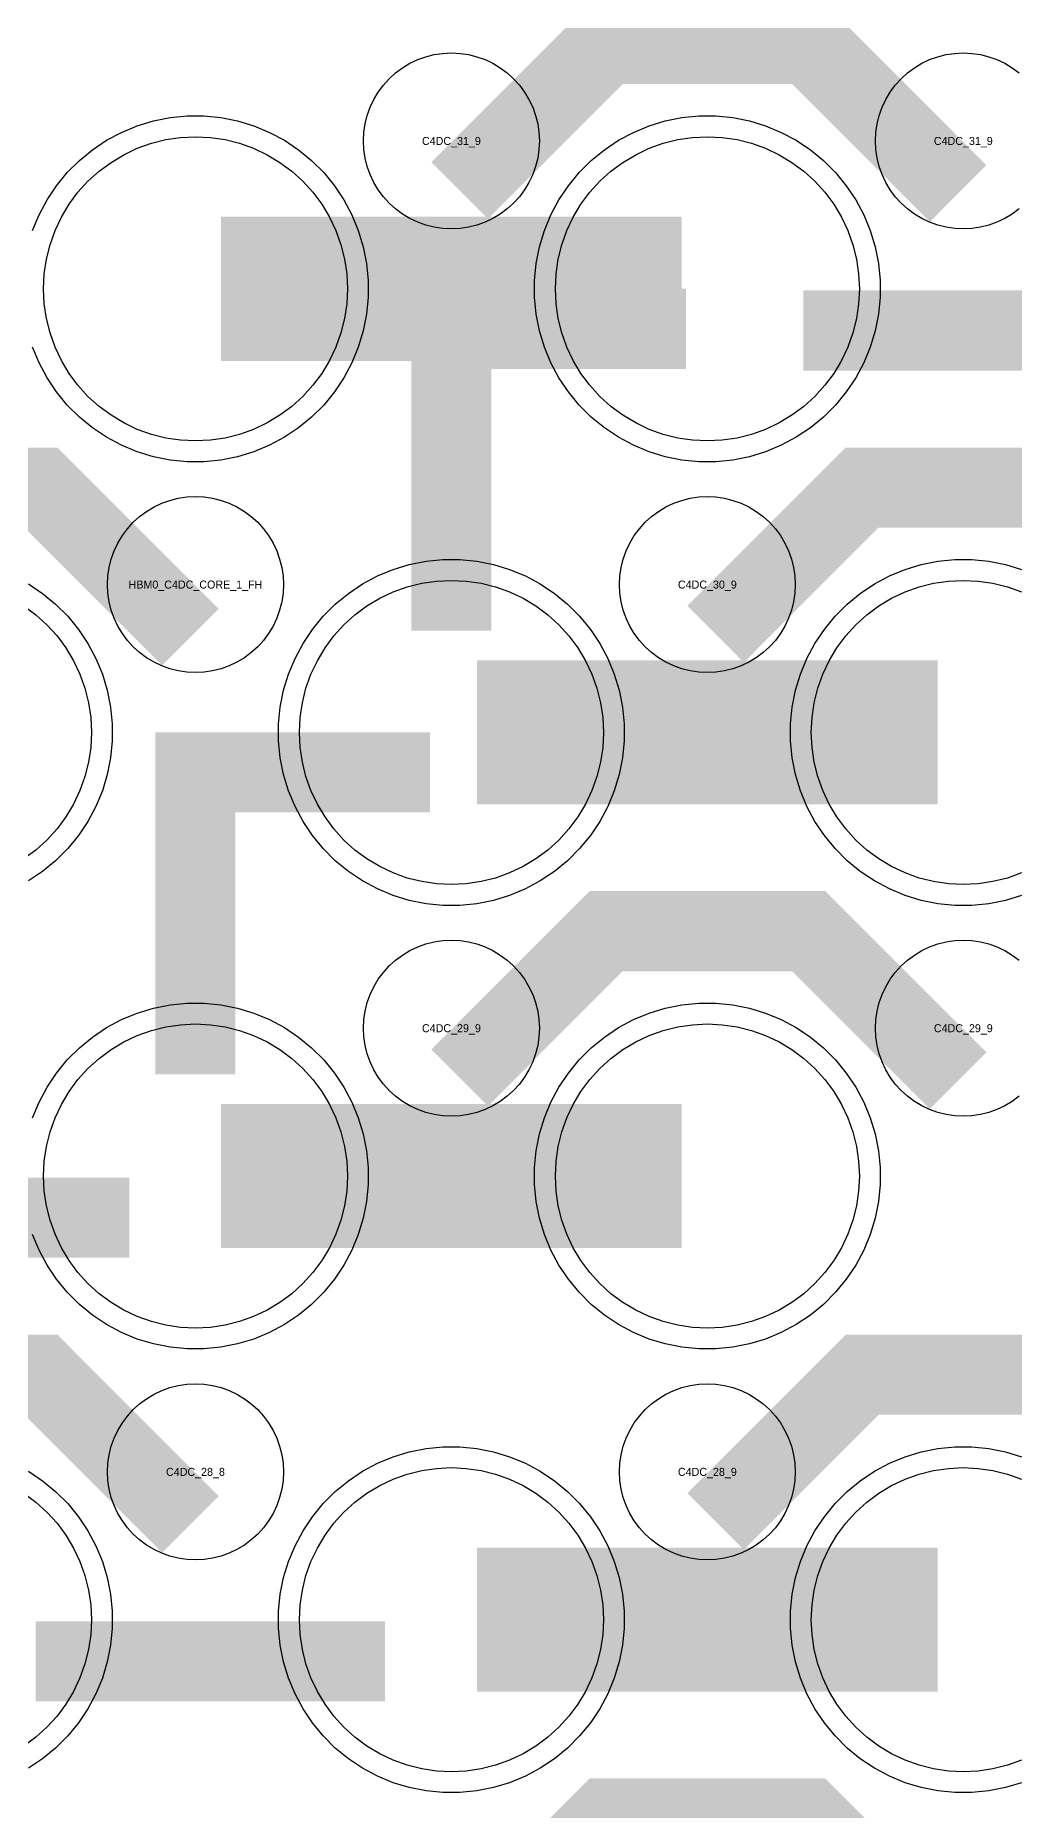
# Model space of a CAD drawing. Extents: x -11880 to 11880, y -14992 to 14992.
# Drawn here: x -9250 to -8944, y -11019 to -10465 of the extents above; entities that cross this region are included whole.
import ezdxf
from ezdxf.enums import TextEntityAlignment as Align

# ---------------------------------------------------------------- set-up
doc = ezdxf.new("R2010")
doc.units = 0
doc.header["$MEASUREMENT"] = 0
for name, color, linetype in [('GDS_775_DT_237', 138, 'CONTINUOUS'), ('RDL1_FS', 34, 'CONTINUOUS'), ('RDL_BS', 160, 'CONTINUOUS')]:
    doc.layers.add(name, color=color, linetype=linetype)

msp = doc.modelspace()

# ---------------------------------------------------------------- linework, layer by layer
at = {"layer": 'RDL1_FS', "color": 240, "true_color": 0xed1f24}
for points in [[(-9200, -10591.589), (-9204.657, -10591.36), (-9209.268, -10590.676), (-9213.791, -10589.544), (-9218.181, -10587.972), (-9222.395, -10585.98), (-9226.395, -10583.582), (-9230.14, -10580.804), (-9233.594, -10577.674), (-9236.724, -10574.22), (-9239.502, -10570.475), (-9241.9, -10566.475), (-9243.892, -10562.261), (-9245.464, -10557.871), (-9246.596, -10553.348), (-9247.28, -10548.737), (-9247.509, -10544.08), (-9247.28, -10539.423), (-9246.596, -10534.812), (-9245.464, -10530.289), (-9243.892, -10525.899), (-9241.9, -10521.685), (-9239.502, -10517.685), (-9236.724, -10513.94), (-9233.594, -10510.486), (-9230.14, -10507.356), (-9226.395, -10504.578), (-9222.395, -10502.18), (-9218.181, -10500.188), (-9213.791, -10498.616), (-9209.268, -10497.484), (-9204.657, -10496.8), (-9200, -10496.571), (-9195.343, -10496.8), (-9190.732, -10497.484), (-9186.209, -10498.616), (-9181.819, -10500.188), (-9177.605, -10502.18), (-9173.605, -10504.578), (-9169.86, -10507.356), (-9166.406, -10510.486), (-9163.276, -10513.94), (-9160.498, -10517.685), (-9158.1, -10521.685), (-9156.108, -10525.899), (-9154.536, -10530.289), (-9153.404, -10534.812), (-9152.72, -10539.423), (-9152.491, -10544.08), (-9152.72, -10548.737), (-9153.404, -10553.348), (-9154.536, -10557.871), (-9156.108, -10562.261), (-9158.1, -10566.475), (-9160.498, -10570.475), (-9163.276, -10574.22), (-9166.406, -10577.674), (-9169.86, -10580.804), (-9173.605, -10583.582), (-9177.605, -10585.98), (-9181.819, -10587.972), (-9186.209, -10589.544), (-9190.732, -10590.676), (-9195.343, -10591.36)], [(-9040, -10591.589), (-9044.657, -10591.36), (-9049.268, -10590.676), (-9053.791, -10589.544), (-9058.181, -10587.972), (-9062.395, -10585.98), (-9066.395, -10583.582), (-9070.14, -10580.804), (-9073.594, -10577.674), (-9076.724, -10574.22), (-9079.502, -10570.475), (-9081.9, -10566.475), (-9083.892, -10562.261), (-9085.464, -10557.871), (-9086.596, -10553.348), (-9087.28, -10548.737), (-9087.509, -10544.08), (-9087.28, -10539.423), (-9086.596, -10534.812), (-9085.464, -10530.289), (-9083.892, -10525.899), (-9081.9, -10521.685), (-9079.502, -10517.685), (-9076.724, -10513.94), (-9073.594, -10510.486), (-9070.14, -10507.356), (-9066.395, -10504.578), (-9062.395, -10502.18), (-9058.181, -10500.188), (-9053.791, -10498.616), (-9049.268, -10497.484), (-9044.657, -10496.8), (-9040, -10496.571), (-9035.343, -10496.8), (-9030.732, -10497.484), (-9026.209, -10498.616), (-9021.819, -10500.188), (-9017.605, -10502.18), (-9013.605, -10504.578), (-9009.86, -10507.356), (-9006.406, -10510.486), (-9003.276, -10513.94), (-9000.498, -10517.685), (-8998.1, -10521.685), (-8996.108, -10525.899), (-8994.536, -10530.289), (-8993.404, -10534.812), (-8992.72, -10539.423), (-8992.491, -10544.08), (-8992.72, -10548.737), (-8993.404, -10553.348), (-8994.536, -10557.871), (-8996.108, -10562.261), (-8998.1, -10566.475), (-9000.498, -10570.475), (-9003.276, -10574.22), (-9006.406, -10577.674), (-9009.86, -10580.804), (-9013.605, -10583.582), (-9017.605, -10585.98), (-9021.819, -10587.972), (-9026.209, -10589.544), (-9030.732, -10590.676), (-9035.343, -10591.36)], [(-9120, -10730.149), (-9124.657, -10729.92), (-9129.268, -10729.236), (-9133.791, -10728.104), (-9138.181, -10726.532), (-9142.395, -10724.54), (-9146.395, -10722.142), (-9150.14, -10719.364), (-9153.594, -10716.234), (-9156.724, -10712.78), (-9159.502, -10709.035), (-9161.9, -10705.035), (-9163.892, -10700.821), (-9165.464, -10696.431), (-9166.596, -10691.908), (-9167.28, -10687.297), (-9167.509, -10682.64), (-9167.28, -10677.983), (-9166.596, -10673.372), (-9165.464, -10668.849), (-9163.892, -10664.459), (-9161.9, -10660.245), (-9159.502, -10656.245), (-9156.724, -10652.5), (-9153.594, -10649.046), (-9150.14, -10645.916), (-9146.395, -10643.138), (-9142.395, -10640.74), (-9138.181, -10638.748), (-9133.791, -10637.176), (-9129.268, -10636.044), (-9124.657, -10635.36), (-9120, -10635.131), (-9115.343, -10635.36), (-9110.732, -10636.044), (-9106.209, -10637.176), (-9101.819, -10638.748), (-9097.605, -10640.74), (-9093.605, -10643.138), (-9089.86, -10645.916), (-9086.406, -10649.046), (-9083.276, -10652.5), (-9080.498, -10656.245), (-9078.1, -10660.245), (-9076.108, -10664.459), (-9074.536, -10668.849), (-9073.404, -10673.372), (-9072.72, -10677.983), (-9072.491, -10682.64), (-9072.72, -10687.297), (-9073.404, -10691.908), (-9074.536, -10696.431), (-9076.108, -10700.821), (-9078.1, -10705.035), (-9080.498, -10709.035), (-9083.276, -10712.78), (-9086.406, -10716.234), (-9089.86, -10719.364), (-9093.605, -10722.142), (-9097.605, -10724.54), (-9101.819, -10726.532), (-9106.209, -10728.104), (-9110.732, -10729.236), (-9115.343, -10729.92)], [(-9200, -10868.714), (-9204.657, -10868.485), (-9209.268, -10867.801), (-9213.791, -10866.669), (-9218.181, -10865.097), (-9222.395, -10863.105), (-9226.395, -10860.707), (-9230.14, -10857.929), (-9233.594, -10854.799), (-9236.724, -10851.345), (-9239.502, -10847.6), (-9241.9, -10843.6), (-9243.892, -10839.386), (-9245.464, -10834.996), (-9246.596, -10830.473), (-9247.28, -10825.862), (-9247.509, -10821.205), (-9247.28, -10816.548), (-9246.596, -10811.937), (-9245.464, -10807.414), (-9243.892, -10803.024), (-9241.9, -10798.81), (-9239.502, -10794.81), (-9236.724, -10791.065), (-9233.594, -10787.611), (-9230.14, -10784.481), (-9226.395, -10781.703), (-9222.395, -10779.305), (-9218.181, -10777.313), (-9213.791, -10775.741), (-9209.268, -10774.609), (-9204.657, -10773.925), (-9200, -10773.696), (-9195.343, -10773.925), (-9190.732, -10774.609), (-9186.209, -10775.741), (-9181.819, -10777.313), (-9177.605, -10779.305), (-9173.605, -10781.703), (-9169.86, -10784.481), (-9166.406, -10787.611), (-9163.276, -10791.065), (-9160.498, -10794.81), (-9158.1, -10798.81), (-9156.108, -10803.024), (-9154.536, -10807.414), (-9153.404, -10811.937), (-9152.72, -10816.548), (-9152.491, -10821.205), (-9152.72, -10825.862), (-9153.404, -10830.473), (-9154.536, -10834.996), (-9156.108, -10839.386), (-9158.1, -10843.6), (-9160.498, -10847.6), (-9163.276, -10851.345), (-9166.406, -10854.799), (-9169.86, -10857.929), (-9173.605, -10860.707), (-9177.605, -10863.105), (-9181.819, -10865.097), (-9186.209, -10866.669), (-9190.732, -10867.801), (-9195.343, -10868.485)], [(-9040, -10868.714), (-9044.657, -10868.485), (-9049.268, -10867.801), (-9053.791, -10866.669), (-9058.181, -10865.097), (-9062.395, -10863.105), (-9066.395, -10860.707), (-9070.14, -10857.929), (-9073.594, -10854.799), (-9076.724, -10851.345), (-9079.502, -10847.6), (-9081.9, -10843.6), (-9083.892, -10839.386), (-9085.464, -10834.996), (-9086.596, -10830.473), (-9087.28, -10825.862), (-9087.509, -10821.205), (-9087.28, -10816.548), (-9086.596, -10811.937), (-9085.464, -10807.414), (-9083.892, -10803.024), (-9081.9, -10798.81), (-9079.502, -10794.81), (-9076.724, -10791.065), (-9073.594, -10787.611), (-9070.14, -10784.481), (-9066.395, -10781.703), (-9062.395, -10779.305), (-9058.181, -10777.313), (-9053.791, -10775.741), (-9049.268, -10774.609), (-9044.657, -10773.925), (-9040, -10773.696), (-9035.343, -10773.925), (-9030.732, -10774.609), (-9026.209, -10775.741), (-9021.819, -10777.313), (-9017.605, -10779.305), (-9013.605, -10781.703), (-9009.86, -10784.481), (-9006.406, -10787.611), (-9003.276, -10791.065), (-9000.498, -10794.81), (-8998.1, -10798.81), (-8996.108, -10803.024), (-8994.536, -10807.414), (-8993.404, -10811.937), (-8992.72, -10816.548), (-8992.491, -10821.205), (-8992.72, -10825.862), (-8993.404, -10830.473), (-8994.536, -10834.996), (-8996.108, -10839.386), (-8998.1, -10843.6), (-9000.498, -10847.6), (-9003.276, -10851.345), (-9006.406, -10854.799), (-9009.86, -10857.929), (-9013.605, -10860.707), (-9017.605, -10863.105), (-9021.819, -10865.097), (-9026.209, -10866.669), (-9030.732, -10867.801), (-9035.343, -10868.485)], [(-9120, -11007.279), (-9124.657, -11007.05), (-9129.268, -11006.366), (-9133.791, -11005.234), (-9138.181, -11003.662), (-9142.395, -11001.67), (-9146.395, -10999.272), (-9150.14, -10996.494), (-9153.594, -10993.364), (-9156.724, -10989.91), (-9159.502, -10986.165), (-9161.9, -10982.165), (-9163.892, -10977.951), (-9165.464, -10973.561), (-9166.596, -10969.038), (-9167.28, -10964.427), (-9167.509, -10959.77), (-9167.28, -10955.113), (-9166.596, -10950.502), (-9165.464, -10945.979), (-9163.892, -10941.589), (-9161.9, -10937.375), (-9159.502, -10933.375), (-9156.724, -10929.63), (-9153.594, -10926.176), (-9150.14, -10923.046), (-9146.395, -10920.268), (-9142.395, -10917.87), (-9138.181, -10915.878), (-9133.791, -10914.306), (-9129.268, -10913.174), (-9124.657, -10912.49), (-9120, -10912.261), (-9115.343, -10912.49), (-9110.732, -10913.174), (-9106.209, -10914.306), (-9101.819, -10915.878), (-9097.605, -10917.87), (-9093.605, -10920.268), (-9089.86, -10923.046), (-9086.406, -10926.176), (-9083.276, -10929.63), (-9080.498, -10933.375), (-9078.1, -10937.375), (-9076.108, -10941.589), (-9074.536, -10945.979), (-9073.404, -10950.502), (-9072.72, -10955.113), (-9072.491, -10959.77), (-9072.72, -10964.427), (-9073.404, -10969.038), (-9074.536, -10973.561), (-9076.108, -10977.951), (-9078.1, -10982.165), (-9080.498, -10986.165), (-9083.276, -10989.91), (-9086.406, -10993.364), (-9089.86, -10996.494), (-9093.605, -10999.272), (-9097.605, -11001.67), (-9101.819, -11003.662), (-9106.209, -11005.234), (-9110.732, -11006.366), (-9115.343, -11007.05)]]:
    msp.add_lwpolyline(points, close=True, dxfattribs=at)
for points in [[(-9191.998, -10544.08, 45, 45, 0), (-9119.998, -10544.08, 45, 45, 0)], [(-9119.998, -10544.08, 45, 45, 0), (-9047.998, -10544.08, 45, 45, 0)], [(-9111.998, -10682.64, 45, 45, 0), (-9039.998, -10682.64, 45, 45, 0)], [(-9039.998, -10682.64, 45, 45, 0), (-8967.998, -10682.64, 45, 45, 0)], [(-9191.998, -10821.205, 45, 45, 0), (-9119.998, -10821.205, 45, 45, 0)], [(-9119.998, -10821.205, 45, 45, 0), (-9047.998, -10821.205, 45, 45, 0)], [(-9111.998, -10959.77, 45, 45, 0), (-9039.998, -10959.77, 45, 45, 0)], [(-9039.998, -10959.77, 45, 45, 0), (-8967.998, -10959.77, 45, 45, 0)]]:
    msp.add_lwpolyline(points, format="xyseb", dxfattribs=at)
for points in [[(-8941.819, -10726.532), (-8946.209, -10728.104), (-8950.732, -10729.236), (-8955.343, -10729.92), (-8960, -10730.149), (-8964.657, -10729.92), (-8969.268, -10729.236), (-8973.791, -10728.104), (-8978.181, -10726.532), (-8982.395, -10724.54), (-8986.395, -10722.142), (-8990.14, -10719.364), (-8993.594, -10716.234), (-8996.724, -10712.78), (-8999.502, -10709.035), (-9001.9, -10705.035), (-9003.892, -10700.821), (-9005.464, -10696.431), (-9006.596, -10691.908), (-9007.28, -10687.297), (-9007.509, -10682.64), (-9007.28, -10677.983), (-9006.596, -10673.372), (-9005.464, -10668.849), (-9003.892, -10664.459), (-9001.9, -10660.245), (-8999.502, -10656.245), (-8996.724, -10652.5), (-8993.594, -10649.046), (-8990.14, -10645.916), (-8986.395, -10643.138), (-8982.395, -10640.74), (-8978.181, -10638.748), (-8973.791, -10637.176), (-8969.268, -10636.044), (-8964.657, -10635.36), (-8960, -10635.131), (-8955.343, -10635.36), (-8950.732, -10636.044), (-8946.209, -10637.176), (-8941.819, -10638.748)], [(-8941.819, -11003.662), (-8946.209, -11005.234), (-8950.732, -11006.366), (-8955.343, -11007.05), (-8960, -11007.279), (-8964.657, -11007.05), (-8969.268, -11006.366), (-8973.791, -11005.234), (-8978.181, -11003.662), (-8982.395, -11001.67), (-8986.395, -10999.272), (-8990.14, -10996.494), (-8993.594, -10993.364), (-8996.724, -10989.91), (-8999.502, -10986.165), (-9001.9, -10982.165), (-9003.892, -10977.951), (-9005.464, -10973.561), (-9006.596, -10969.038), (-9007.28, -10964.427), (-9007.509, -10959.77), (-9007.28, -10955.113), (-9006.596, -10950.502), (-9005.464, -10945.979), (-9003.892, -10941.589), (-9001.9, -10937.375), (-8999.502, -10933.375), (-8996.724, -10929.63), (-8993.594, -10926.176), (-8990.14, -10923.046), (-8986.395, -10920.268), (-8982.395, -10917.87), (-8978.181, -10915.878), (-8973.791, -10914.306), (-8969.268, -10913.174), (-8964.657, -10912.49), (-8960, -10912.261), (-8955.343, -10912.49), (-8950.732, -10913.174), (-8946.209, -10914.306), (-8941.819, -10915.878)], [(-9253.605, -10920.268), (-9249.86, -10923.046), (-9246.406, -10926.176), (-9243.276, -10929.63), (-9240.498, -10933.375), (-9238.1, -10937.375), (-9236.108, -10941.589), (-9234.536, -10945.979), (-9233.404, -10950.502), (-9232.72, -10955.113), (-9232.491, -10959.77), (-9232.72, -10964.427), (-9233.404, -10969.038), (-9234.536, -10973.561), (-9236.108, -10977.951), (-9238.1, -10982.165), (-9240.498, -10986.165), (-9243.276, -10989.91), (-9246.406, -10993.364), (-9249.86, -10996.494), (-9253.605, -10999.272)]]:
    msp.add_lwpolyline(points, dxfattribs=at)
at = {"layer": 'RDL1_FS'}
msp.add_lwpolyline([(-9253.605, -10643.138), (-9249.86, -10645.916), (-9246.406, -10649.046), (-9243.276, -10652.5), (-9240.498, -10656.245), (-9238.1, -10660.245), (-9236.108, -10664.459), (-9234.536, -10668.849), (-9233.404, -10673.372), (-9232.72, -10677.983), (-9232.491, -10682.64), (-9232.72, -10687.297), (-9233.404, -10691.908), (-9234.536, -10696.431), (-9236.108, -10700.821), (-9238.1, -10705.035), (-9240.498, -10709.035), (-9243.276, -10712.78), (-9246.406, -10716.234), (-9249.86, -10719.364), (-9253.605, -10722.142)], dxfattribs=at)
at = {"layer": 'RDL_BS'}
for points in [[(-9117.438, -10513.394, 25, 25, 0), (-9071.623, -10467.579, 25, 25, 0), (-9038.07, -10467.579, 25, 25, 0)], [(-8961.599, -10514.293, 25, 25, 0), (-9008.313, -10467.579, 25, 25, 0), (-9038.071, -10467.579, 25, 25, 0)], [(-9201.599, -10652.853, 25, 25, 0), (-9248.313, -10606.139, 25, 25, 0), (-9278.071, -10606.139, 25, 25, 0)], [(-9037.438, -10651.954, 25, 25, 0), (-8991.623, -10606.139, 25, 25, 0), (-8958.07, -10606.139, 25, 25, 0)], [(-8881.599, -10652.853, 25, 25, 0), (-8928.313, -10606.139, 25, 25, 0), (-8958.071, -10606.139, 25, 25, 0)], [(-9117.438, -10790.519, 25, 25, 0), (-9071.623, -10744.704, 25, 25, 0), (-9038.07, -10744.704, 25, 25, 0)], [(-8961.599, -10791.418, 25, 25, 0), (-9008.313, -10744.704, 25, 25, 0), (-9038.071, -10744.704, 25, 25, 0)], [(-9201.599, -10929.983, 25, 25, 0), (-9248.313, -10883.269, 25, 25, 0), (-9278.071, -10883.269, 25, 25, 0)], [(-9037.438, -10929.084, 25, 25, 0), (-8991.623, -10883.269, 25, 25, 0), (-8958.07, -10883.269, 25, 25, 0)], [(-8881.599, -10929.983, 25, 25, 0), (-8928.313, -10883.269, 25, 25, 0), (-8958.071, -10883.269, 25, 25, 0)], [(-9117.438, -11067.649, 25, 25, 0), (-9071.623, -11021.834, 25, 25, 0), (-9038.07, -11021.834, 25, 25, 0)], [(-8961.599, -11068.548, 25, 25, 0), (-9008.313, -11021.834, 25, 25, 0), (-9038.071, -11021.834, 25, 25, 0)]]:
    msp.add_lwpolyline(points, format="xyseb", dxfattribs=at)
for points in [[(-9120, -10525.386), (-9122.693, -10525.254), (-9125.365, -10524.858), (-9127.984, -10524.201), (-9130.519, -10523.294), (-9132.956, -10522.142), (-9135.28, -10520.749), (-9137.443, -10519.146), (-9139.442, -10517.334), (-9141.254, -10515.335), (-9142.857, -10513.172), (-9144.25, -10510.848), (-9145.402, -10508.411), (-9146.309, -10505.876), (-9146.966, -10503.257), (-9147.362, -10500.585), (-9147.494, -10497.892), (-9147.362, -10495.199), (-9146.966, -10492.527), (-9146.309, -10489.908), (-9145.402, -10487.373), (-9144.25, -10484.936), (-9142.857, -10482.612), (-9141.254, -10480.449), (-9139.442, -10478.45), (-9137.443, -10476.638), (-9135.28, -10475.035), (-9132.956, -10473.642), (-9130.519, -10472.49), (-9127.984, -10471.583), (-9125.365, -10470.926), (-9122.693, -10470.53), (-9120, -10470.398), (-9117.307, -10470.53), (-9114.635, -10470.926), (-9112.016, -10471.583), (-9109.481, -10472.49), (-9107.044, -10473.642), (-9104.72, -10475.035), (-9102.557, -10476.638), (-9100.558, -10478.45), (-9098.746, -10480.449), (-9097.143, -10482.612), (-9095.75, -10484.936), (-9094.598, -10487.373), (-9093.691, -10489.908), (-9093.034, -10492.527), (-9092.638, -10495.199), (-9092.506, -10497.892), (-9092.638, -10500.585), (-9093.034, -10503.257), (-9093.691, -10505.876), (-9094.598, -10508.411), (-9095.75, -10510.848), (-9097.143, -10513.172), (-9098.746, -10515.335), (-9100.558, -10517.334), (-9102.557, -10519.146), (-9104.72, -10520.749), (-9107.044, -10522.142), (-9109.481, -10523.294), (-9112.016, -10524.201), (-9114.635, -10524.858), (-9117.307, -10525.254)], [(-9200, -10663.946), (-9202.693, -10663.814), (-9205.365, -10663.418), (-9207.984, -10662.761), (-9210.519, -10661.854), (-9212.956, -10660.702), (-9215.28, -10659.309), (-9217.443, -10657.706), (-9219.442, -10655.894), (-9221.254, -10653.895), (-9222.857, -10651.732), (-9224.25, -10649.408), (-9225.402, -10646.971), (-9226.309, -10644.436), (-9226.966, -10641.817), (-9227.362, -10639.145), (-9227.494, -10636.452), (-9227.362, -10633.759), (-9226.966, -10631.087), (-9226.309, -10628.468), (-9225.402, -10625.933), (-9224.25, -10623.496), (-9222.857, -10621.172), (-9221.254, -10619.009), (-9219.442, -10617.01), (-9217.443, -10615.198), (-9215.28, -10613.595), (-9212.956, -10612.202), (-9210.519, -10611.05), (-9207.984, -10610.143), (-9205.365, -10609.486), (-9202.693, -10609.09), (-9200, -10608.958), (-9197.307, -10609.09), (-9194.635, -10609.486), (-9192.016, -10610.143), (-9189.481, -10611.05), (-9187.044, -10612.202), (-9184.72, -10613.595), (-9182.557, -10615.198), (-9180.558, -10617.01), (-9178.746, -10619.009), (-9177.143, -10621.172), (-9175.75, -10623.496), (-9174.598, -10625.933), (-9173.691, -10628.468), (-9173.034, -10631.087), (-9172.638, -10633.759), (-9172.506, -10636.452), (-9172.638, -10639.145), (-9173.034, -10641.817), (-9173.691, -10644.436), (-9174.598, -10646.971), (-9175.75, -10649.408), (-9177.143, -10651.732), (-9178.746, -10653.895), (-9180.558, -10655.894), (-9182.557, -10657.706), (-9184.72, -10659.309), (-9187.044, -10660.702), (-9189.481, -10661.854), (-9192.016, -10662.761), (-9194.635, -10663.418), (-9197.307, -10663.814)], [(-9040, -10663.946), (-9042.693, -10663.814), (-9045.365, -10663.418), (-9047.984, -10662.761), (-9050.519, -10661.854), (-9052.956, -10660.702), (-9055.28, -10659.309), (-9057.443, -10657.706), (-9059.442, -10655.894), (-9061.254, -10653.895), (-9062.857, -10651.732), (-9064.25, -10649.408), (-9065.402, -10646.971), (-9066.309, -10644.436), (-9066.966, -10641.817), (-9067.362, -10639.145), (-9067.494, -10636.452), (-9067.362, -10633.759), (-9066.966, -10631.087), (-9066.309, -10628.468), (-9065.402, -10625.933), (-9064.25, -10623.496), (-9062.857, -10621.172), (-9061.254, -10619.009), (-9059.442, -10617.01), (-9057.443, -10615.198), (-9055.28, -10613.595), (-9052.956, -10612.202), (-9050.519, -10611.05), (-9047.984, -10610.143), (-9045.365, -10609.486), (-9042.693, -10609.09), (-9040, -10608.958), (-9037.307, -10609.09), (-9034.635, -10609.486), (-9032.016, -10610.143), (-9029.481, -10611.05), (-9027.044, -10612.202), (-9024.72, -10613.595), (-9022.557, -10615.198), (-9020.558, -10617.01), (-9018.746, -10619.009), (-9017.143, -10621.172), (-9015.75, -10623.496), (-9014.598, -10625.933), (-9013.691, -10628.468), (-9013.034, -10631.087), (-9012.638, -10633.759), (-9012.506, -10636.452), (-9012.638, -10639.145), (-9013.034, -10641.817), (-9013.691, -10644.436), (-9014.598, -10646.971), (-9015.75, -10649.408), (-9017.143, -10651.732), (-9018.746, -10653.895), (-9020.558, -10655.894), (-9022.557, -10657.706), (-9024.72, -10659.309), (-9027.044, -10660.702), (-9029.481, -10661.854), (-9032.016, -10662.761), (-9034.635, -10663.418), (-9037.307, -10663.814)], [(-9120, -10802.511), (-9122.693, -10802.379), (-9125.365, -10801.983), (-9127.984, -10801.326), (-9130.519, -10800.419), (-9132.956, -10799.267), (-9135.28, -10797.874), (-9137.443, -10796.271), (-9139.442, -10794.459), (-9141.254, -10792.46), (-9142.857, -10790.297), (-9144.25, -10787.973), (-9145.402, -10785.536), (-9146.309, -10783.001), (-9146.966, -10780.382), (-9147.362, -10777.71), (-9147.494, -10775.017), (-9147.362, -10772.324), (-9146.966, -10769.652), (-9146.309, -10767.033), (-9145.402, -10764.498), (-9144.25, -10762.061), (-9142.857, -10759.737), (-9141.254, -10757.574), (-9139.442, -10755.575), (-9137.443, -10753.763), (-9135.28, -10752.16), (-9132.956, -10750.767), (-9130.519, -10749.615), (-9127.984, -10748.708), (-9125.365, -10748.051), (-9122.693, -10747.655), (-9120, -10747.523), (-9117.307, -10747.655), (-9114.635, -10748.051), (-9112.016, -10748.708), (-9109.481, -10749.615), (-9107.044, -10750.767), (-9104.72, -10752.16), (-9102.557, -10753.763), (-9100.558, -10755.575), (-9098.746, -10757.574), (-9097.143, -10759.737), (-9095.75, -10762.061), (-9094.598, -10764.498), (-9093.691, -10767.033), (-9093.034, -10769.652), (-9092.638, -10772.324), (-9092.506, -10775.017), (-9092.638, -10777.71), (-9093.034, -10780.382), (-9093.691, -10783.001), (-9094.598, -10785.536), (-9095.75, -10787.973), (-9097.143, -10790.297), (-9098.746, -10792.46), (-9100.558, -10794.459), (-9102.557, -10796.271), (-9104.72, -10797.874), (-9107.044, -10799.267), (-9109.481, -10800.419), (-9112.016, -10801.326), (-9114.635, -10801.983), (-9117.307, -10802.379)], [(-9200, -10941.076), (-9202.693, -10940.944), (-9205.365, -10940.548), (-9207.984, -10939.891), (-9210.519, -10938.984), (-9212.956, -10937.832), (-9215.28, -10936.439), (-9217.443, -10934.836), (-9219.442, -10933.024), (-9221.254, -10931.025), (-9222.857, -10928.862), (-9224.25, -10926.538), (-9225.402, -10924.101), (-9226.309, -10921.566), (-9226.966, -10918.947), (-9227.362, -10916.275), (-9227.494, -10913.582), (-9227.362, -10910.889), (-9226.966, -10908.217), (-9226.309, -10905.598), (-9225.402, -10903.063), (-9224.25, -10900.626), (-9222.857, -10898.302), (-9221.254, -10896.139), (-9219.442, -10894.14), (-9217.443, -10892.328), (-9215.28, -10890.725), (-9212.956, -10889.332), (-9210.519, -10888.18), (-9207.984, -10887.273), (-9205.365, -10886.616), (-9202.693, -10886.22), (-9200, -10886.088), (-9197.307, -10886.22), (-9194.635, -10886.616), (-9192.016, -10887.273), (-9189.481, -10888.18), (-9187.044, -10889.332), (-9184.72, -10890.725), (-9182.557, -10892.328), (-9180.558, -10894.14), (-9178.746, -10896.139), (-9177.143, -10898.302), (-9175.75, -10900.626), (-9174.598, -10903.063), (-9173.691, -10905.598), (-9173.034, -10908.217), (-9172.638, -10910.889), (-9172.506, -10913.582), (-9172.638, -10916.275), (-9173.034, -10918.947), (-9173.691, -10921.566), (-9174.598, -10924.101), (-9175.75, -10926.538), (-9177.143, -10928.862), (-9178.746, -10931.025), (-9180.558, -10933.024), (-9182.557, -10934.836), (-9184.72, -10936.439), (-9187.044, -10937.832), (-9189.481, -10938.984), (-9192.016, -10939.891), (-9194.635, -10940.548), (-9197.307, -10940.944)], [(-9040, -10941.076), (-9042.693, -10940.944), (-9045.365, -10940.548), (-9047.984, -10939.891), (-9050.519, -10938.984), (-9052.956, -10937.832), (-9055.28, -10936.439), (-9057.443, -10934.836), (-9059.442, -10933.024), (-9061.254, -10931.025), (-9062.857, -10928.862), (-9064.25, -10926.538), (-9065.402, -10924.101), (-9066.309, -10921.566), (-9066.966, -10918.947), (-9067.362, -10916.275), (-9067.494, -10913.582), (-9067.362, -10910.889), (-9066.966, -10908.217), (-9066.309, -10905.598), (-9065.402, -10903.063), (-9064.25, -10900.626), (-9062.857, -10898.302), (-9061.254, -10896.139), (-9059.442, -10894.14), (-9057.443, -10892.328), (-9055.28, -10890.725), (-9052.956, -10889.332), (-9050.519, -10888.18), (-9047.984, -10887.273), (-9045.365, -10886.616), (-9042.693, -10886.22), (-9040, -10886.088), (-9037.307, -10886.22), (-9034.635, -10886.616), (-9032.016, -10887.273), (-9029.481, -10888.18), (-9027.044, -10889.332), (-9024.72, -10890.725), (-9022.557, -10892.328), (-9020.558, -10894.14), (-9018.746, -10896.139), (-9017.143, -10898.302), (-9015.75, -10900.626), (-9014.598, -10903.063), (-9013.691, -10905.598), (-9013.034, -10908.217), (-9012.638, -10910.889), (-9012.506, -10913.582), (-9012.638, -10916.275), (-9013.034, -10918.947), (-9013.691, -10921.566), (-9014.598, -10924.101), (-9015.75, -10926.538), (-9017.143, -10928.862), (-9018.746, -10931.025), (-9020.558, -10933.024), (-9022.557, -10934.836), (-9024.72, -10936.439), (-9027.044, -10937.832), (-9029.481, -10938.984), (-9032.016, -10939.891), (-9034.635, -10940.548), (-9037.307, -10940.944)]]:
    msp.add_lwpolyline(points, close=True, dxfattribs=at)
for points in [[(-8942.557, -10519.146), (-8944.72, -10520.749), (-8947.044, -10522.142), (-8949.481, -10523.294), (-8952.016, -10524.201), (-8954.635, -10524.858), (-8957.307, -10525.254), (-8960, -10525.386), (-8962.693, -10525.254), (-8965.365, -10524.858), (-8967.984, -10524.201), (-8970.519, -10523.294), (-8972.956, -10522.142), (-8975.28, -10520.749), (-8977.443, -10519.146), (-8979.442, -10517.334), (-8981.254, -10515.335), (-8982.857, -10513.172), (-8984.25, -10510.848), (-8985.402, -10508.411), (-8986.309, -10505.876), (-8986.966, -10503.257), (-8987.362, -10500.585), (-8987.494, -10497.892), (-8987.362, -10495.199), (-8986.966, -10492.527), (-8986.309, -10489.908), (-8985.402, -10487.373), (-8984.25, -10484.936), (-8982.857, -10482.612), (-8981.254, -10480.449), (-8979.442, -10478.45), (-8977.443, -10476.638), (-8975.28, -10475.035), (-8972.956, -10473.642), (-8970.519, -10472.49), (-8967.984, -10471.583), (-8965.365, -10470.926), (-8962.693, -10470.53), (-8960, -10470.398), (-8957.307, -10470.53), (-8954.635, -10470.926), (-8952.016, -10471.583), (-8949.481, -10472.49), (-8947.044, -10473.642), (-8944.72, -10475.035), (-8942.557, -10476.638)], [(-9252.223, -10636.257), (-9247.809, -10639.204), (-9243.708, -10642.566), (-9239.926, -10646.348), (-9236.564, -10650.449), (-9233.617, -10654.863), (-9231.125, -10659.525), (-9229.094, -10664.435), (-9227.563, -10669.475), (-9226.517, -10674.702), (-9226, -10679.996), (-9226, -10685.284), (-9226.517, -10690.578), (-9227.563, -10695.805), (-9229.094, -10700.845), (-9231.125, -10705.755), (-9233.617, -10710.417), (-9236.564, -10714.831), (-9239.926, -10718.932), (-9243.708, -10722.714), (-9247.809, -10726.076), (-9252.223, -10729.023)], [(-8942.557, -10796.271), (-8944.72, -10797.874), (-8947.044, -10799.267), (-8949.481, -10800.419), (-8952.016, -10801.326), (-8954.635, -10801.983), (-8957.307, -10802.379), (-8960, -10802.511), (-8962.693, -10802.379), (-8965.365, -10801.983), (-8967.984, -10801.326), (-8970.519, -10800.419), (-8972.956, -10799.267), (-8975.28, -10797.874), (-8977.443, -10796.271), (-8979.442, -10794.459), (-8981.254, -10792.46), (-8982.857, -10790.297), (-8984.25, -10787.973), (-8985.402, -10785.536), (-8986.309, -10783.001), (-8986.966, -10780.382), (-8987.362, -10777.71), (-8987.494, -10775.017), (-8987.362, -10772.324), (-8986.966, -10769.652), (-8986.309, -10767.033), (-8985.402, -10764.498), (-8984.25, -10762.061), (-8982.857, -10759.737), (-8981.254, -10757.574), (-8979.442, -10755.575), (-8977.443, -10753.763), (-8975.28, -10752.16), (-8972.956, -10750.767), (-8970.519, -10749.615), (-8967.984, -10748.708), (-8965.365, -10748.051), (-8962.693, -10747.655), (-8960, -10747.523), (-8957.307, -10747.655), (-8954.635, -10748.051), (-8952.016, -10748.708), (-8949.481, -10749.615), (-8947.044, -10750.767), (-8944.72, -10752.16), (-8942.557, -10753.763)]]:
    msp.add_lwpolyline(points, dxfattribs=at)
at = {"layer": 'RDL_BS', "color": 240, "true_color": 0xed1f24}
for points in [[(-9250.906, -10525.875), (-9248.875, -10520.965), (-9246.383, -10516.303), (-9243.436, -10511.889), (-9240.074, -10507.788), (-9236.292, -10504.006), (-9232.191, -10500.644), (-9227.777, -10497.697), (-9223.115, -10495.205), (-9218.205, -10493.174), (-9213.165, -10491.643), (-9207.938, -10490.597), (-9202.644, -10490.08), (-9197.356, -10490.08), (-9192.062, -10490.597), (-9186.835, -10491.643), (-9181.795, -10493.174), (-9176.885, -10495.205), (-9172.223, -10497.697), (-9167.809, -10500.644), (-9163.708, -10504.006), (-9159.926, -10507.788), (-9156.564, -10511.889), (-9153.617, -10516.303), (-9151.125, -10520.965), (-9149.094, -10525.875), (-9147.563, -10530.915), (-9146.517, -10536.142), (-9146, -10541.436), (-9146, -10546.724), (-9146.517, -10552.018), (-9147.563, -10557.245), (-9149.094, -10562.285), (-9151.125, -10567.195), (-9153.617, -10571.857), (-9156.564, -10576.271), (-9159.926, -10580.372), (-9163.708, -10584.154), (-9167.809, -10587.516), (-9172.223, -10590.463), (-9176.885, -10592.955), (-9181.795, -10594.986), (-9186.835, -10596.517), (-9192.062, -10597.563), (-9197.356, -10598.08), (-9202.644, -10598.08), (-9207.938, -10597.563), (-9213.165, -10596.517), (-9218.205, -10594.986), (-9223.115, -10592.955), (-9227.777, -10590.463), (-9232.191, -10587.516), (-9236.292, -10584.154), (-9240.074, -10580.372), (-9243.436, -10576.271), (-9246.383, -10571.857), (-9248.875, -10567.195), (-9250.906, -10562.285)], [(-8941.795, -10733.546), (-8946.835, -10735.077), (-8952.062, -10736.123), (-8957.356, -10736.64), (-8962.644, -10736.64), (-8967.938, -10736.123), (-8973.165, -10735.077), (-8978.205, -10733.546), (-8983.115, -10731.515), (-8987.777, -10729.023), (-8992.191, -10726.076), (-8996.292, -10722.714), (-9000.074, -10718.932), (-9003.436, -10714.831), (-9006.383, -10710.417), (-9008.875, -10705.755), (-9010.906, -10700.845), (-9012.437, -10695.805), (-9013.483, -10690.578), (-9014, -10685.284), (-9014, -10679.996), (-9013.483, -10674.702), (-9012.437, -10669.475), (-9010.906, -10664.435), (-9008.875, -10659.525), (-9006.383, -10654.863), (-9003.436, -10650.449), (-9000.074, -10646.348), (-8996.292, -10642.566), (-8992.191, -10639.204), (-8987.777, -10636.257), (-8983.115, -10633.765), (-8978.205, -10631.734), (-8973.165, -10630.203), (-8967.938, -10629.157), (-8962.644, -10628.64), (-8957.356, -10628.64), (-8952.062, -10629.157), (-8946.835, -10630.203), (-8941.795, -10631.734)], [(-9250.906, -10803), (-9248.875, -10798.09), (-9246.383, -10793.428), (-9243.436, -10789.014), (-9240.074, -10784.913), (-9236.292, -10781.131), (-9232.191, -10777.769), (-9227.777, -10774.822), (-9223.115, -10772.33), (-9218.205, -10770.299), (-9213.165, -10768.768), (-9207.938, -10767.722), (-9202.644, -10767.205), (-9197.356, -10767.205), (-9192.062, -10767.722), (-9186.835, -10768.768), (-9181.795, -10770.299), (-9176.885, -10772.33), (-9172.223, -10774.822), (-9167.809, -10777.769), (-9163.708, -10781.131), (-9159.926, -10784.913), (-9156.564, -10789.014), (-9153.617, -10793.428), (-9151.125, -10798.09), (-9149.094, -10803), (-9147.563, -10808.04), (-9146.517, -10813.267), (-9146, -10818.561), (-9146, -10823.849), (-9146.517, -10829.143), (-9147.563, -10834.37), (-9149.094, -10839.41), (-9151.125, -10844.32), (-9153.617, -10848.982), (-9156.564, -10853.396), (-9159.926, -10857.497), (-9163.708, -10861.279), (-9167.809, -10864.641), (-9172.223, -10867.588), (-9176.885, -10870.08), (-9181.795, -10872.111), (-9186.835, -10873.642), (-9192.062, -10874.688), (-9197.356, -10875.205), (-9202.644, -10875.205), (-9207.938, -10874.688), (-9213.165, -10873.642), (-9218.205, -10872.111), (-9223.115, -10870.08), (-9227.777, -10867.588), (-9232.191, -10864.641), (-9236.292, -10861.279), (-9240.074, -10857.497), (-9243.436, -10853.396), (-9246.383, -10848.982), (-9248.875, -10844.32), (-9250.906, -10839.41)], [(-8941.795, -11010.676), (-8946.835, -11012.207), (-8952.062, -11013.253), (-8957.356, -11013.77), (-8962.644, -11013.77), (-8967.938, -11013.253), (-8973.165, -11012.207), (-8978.205, -11010.676), (-8983.115, -11008.645), (-8987.777, -11006.153), (-8992.191, -11003.206), (-8996.292, -10999.844), (-9000.074, -10996.062), (-9003.436, -10991.961), (-9006.383, -10987.547), (-9008.875, -10982.885), (-9010.906, -10977.975), (-9012.437, -10972.935), (-9013.483, -10967.708), (-9014, -10962.414), (-9014, -10957.126), (-9013.483, -10951.832), (-9012.437, -10946.605), (-9010.906, -10941.565), (-9008.875, -10936.655), (-9006.383, -10931.993), (-9003.436, -10927.579), (-9000.074, -10923.478), (-8996.292, -10919.696), (-8992.191, -10916.334), (-8987.777, -10913.387), (-8983.115, -10910.895), (-8978.205, -10908.864), (-8973.165, -10907.333), (-8967.938, -10906.287), (-8962.644, -10905.77), (-8957.356, -10905.77), (-8952.062, -10906.287), (-8946.835, -10907.333), (-8941.795, -10908.864)], [(-9252.223, -10913.387), (-9247.809, -10916.334), (-9243.708, -10919.696), (-9239.926, -10923.478), (-9236.564, -10927.579), (-9233.617, -10931.993), (-9231.125, -10936.655), (-9229.094, -10941.565), (-9227.563, -10946.605), (-9226.517, -10951.832), (-9226, -10957.126), (-9226, -10962.414), (-9226.517, -10967.708), (-9227.563, -10972.935), (-9229.094, -10977.975), (-9231.125, -10982.885), (-9233.617, -10987.547), (-9236.564, -10991.961), (-9239.926, -10996.062), (-9243.708, -10999.844), (-9247.809, -11003.206), (-9252.223, -11006.153)]]:
    msp.add_lwpolyline(points, dxfattribs=at)
for points in [[(-9042.644, -10598.08), (-9047.938, -10597.563), (-9053.165, -10596.517), (-9058.205, -10594.986), (-9063.115, -10592.955), (-9067.777, -10590.463), (-9072.191, -10587.516), (-9076.292, -10584.154), (-9080.074, -10580.372), (-9083.436, -10576.271), (-9086.383, -10571.857), (-9088.875, -10567.195), (-9090.906, -10562.285), (-9092.437, -10557.245), (-9093.483, -10552.018), (-9094, -10546.724), (-9094, -10541.436), (-9093.483, -10536.142), (-9092.437, -10530.915), (-9090.906, -10525.875), (-9088.875, -10520.965), (-9086.383, -10516.303), (-9083.436, -10511.889), (-9080.074, -10507.788), (-9076.292, -10504.006), (-9072.191, -10500.644), (-9067.777, -10497.697), (-9063.115, -10495.205), (-9058.205, -10493.174), (-9053.165, -10491.643), (-9047.938, -10490.597), (-9042.644, -10490.08), (-9037.356, -10490.08), (-9032.062, -10490.597), (-9026.835, -10491.643), (-9021.795, -10493.174), (-9016.885, -10495.205), (-9012.223, -10497.697), (-9007.809, -10500.644), (-9003.708, -10504.006), (-8999.926, -10507.788), (-8996.564, -10511.889), (-8993.617, -10516.303), (-8991.125, -10520.965), (-8989.094, -10525.875), (-8987.563, -10530.915), (-8986.517, -10536.142), (-8986, -10541.436), (-8986, -10546.724), (-8986.517, -10552.018), (-8987.563, -10557.245), (-8989.094, -10562.285), (-8991.125, -10567.195), (-8993.617, -10571.857), (-8996.564, -10576.271), (-8999.926, -10580.372), (-9003.708, -10584.154), (-9007.809, -10587.516), (-9012.223, -10590.463), (-9016.885, -10592.955), (-9021.795, -10594.986), (-9026.835, -10596.517), (-9032.062, -10597.563), (-9037.356, -10598.08)], [(-9122.644, -10736.64), (-9127.938, -10736.123), (-9133.165, -10735.077), (-9138.205, -10733.546), (-9143.115, -10731.515), (-9147.777, -10729.023), (-9152.191, -10726.076), (-9156.292, -10722.714), (-9160.074, -10718.932), (-9163.436, -10714.831), (-9166.383, -10710.417), (-9168.875, -10705.755), (-9170.906, -10700.845), (-9172.437, -10695.805), (-9173.483, -10690.578), (-9174, -10685.284), (-9174, -10679.996), (-9173.483, -10674.702), (-9172.437, -10669.475), (-9170.906, -10664.435), (-9168.875, -10659.525), (-9166.383, -10654.863), (-9163.436, -10650.449), (-9160.074, -10646.348), (-9156.292, -10642.566), (-9152.191, -10639.204), (-9147.777, -10636.257), (-9143.115, -10633.765), (-9138.205, -10631.734), (-9133.165, -10630.203), (-9127.938, -10629.157), (-9122.644, -10628.64), (-9117.356, -10628.64), (-9112.062, -10629.157), (-9106.835, -10630.203), (-9101.795, -10631.734), (-9096.885, -10633.765), (-9092.223, -10636.257), (-9087.809, -10639.204), (-9083.708, -10642.566), (-9079.926, -10646.348), (-9076.564, -10650.449), (-9073.617, -10654.863), (-9071.125, -10659.525), (-9069.094, -10664.435), (-9067.563, -10669.475), (-9066.517, -10674.702), (-9066, -10679.996), (-9066, -10685.284), (-9066.517, -10690.578), (-9067.563, -10695.805), (-9069.094, -10700.845), (-9071.125, -10705.755), (-9073.617, -10710.417), (-9076.564, -10714.831), (-9079.926, -10718.932), (-9083.708, -10722.714), (-9087.809, -10726.076), (-9092.223, -10729.023), (-9096.885, -10731.515), (-9101.795, -10733.546), (-9106.835, -10735.077), (-9112.062, -10736.123), (-9117.356, -10736.64)], [(-9042.644, -10875.205), (-9047.938, -10874.688), (-9053.165, -10873.642), (-9058.205, -10872.111), (-9063.115, -10870.08), (-9067.777, -10867.588), (-9072.191, -10864.641), (-9076.292, -10861.279), (-9080.074, -10857.497), (-9083.436, -10853.396), (-9086.383, -10848.982), (-9088.875, -10844.32), (-9090.906, -10839.41), (-9092.437, -10834.37), (-9093.483, -10829.143), (-9094, -10823.849), (-9094, -10818.561), (-9093.483, -10813.267), (-9092.437, -10808.04), (-9090.906, -10803), (-9088.875, -10798.09), (-9086.383, -10793.428), (-9083.436, -10789.014), (-9080.074, -10784.913), (-9076.292, -10781.131), (-9072.191, -10777.769), (-9067.777, -10774.822), (-9063.115, -10772.33), (-9058.205, -10770.299), (-9053.165, -10768.768), (-9047.938, -10767.722), (-9042.644, -10767.205), (-9037.356, -10767.205), (-9032.062, -10767.722), (-9026.835, -10768.768), (-9021.795, -10770.299), (-9016.885, -10772.33), (-9012.223, -10774.822), (-9007.809, -10777.769), (-9003.708, -10781.131), (-8999.926, -10784.913), (-8996.564, -10789.014), (-8993.617, -10793.428), (-8991.125, -10798.09), (-8989.094, -10803), (-8987.563, -10808.04), (-8986.517, -10813.267), (-8986, -10818.561), (-8986, -10823.849), (-8986.517, -10829.143), (-8987.563, -10834.37), (-8989.094, -10839.41), (-8991.125, -10844.32), (-8993.617, -10848.982), (-8996.564, -10853.396), (-8999.926, -10857.497), (-9003.708, -10861.279), (-9007.809, -10864.641), (-9012.223, -10867.588), (-9016.885, -10870.08), (-9021.795, -10872.111), (-9026.835, -10873.642), (-9032.062, -10874.688), (-9037.356, -10875.205)], [(-9122.644, -11013.77), (-9127.938, -11013.253), (-9133.165, -11012.207), (-9138.205, -11010.676), (-9143.115, -11008.645), (-9147.777, -11006.153), (-9152.191, -11003.206), (-9156.292, -10999.844), (-9160.074, -10996.062), (-9163.436, -10991.961), (-9166.383, -10987.547), (-9168.875, -10982.885), (-9170.906, -10977.975), (-9172.437, -10972.935), (-9173.483, -10967.708), (-9174, -10962.414), (-9174, -10957.126), (-9173.483, -10951.832), (-9172.437, -10946.605), (-9170.906, -10941.565), (-9168.875, -10936.655), (-9166.383, -10931.993), (-9163.436, -10927.579), (-9160.074, -10923.478), (-9156.292, -10919.696), (-9152.191, -10916.334), (-9147.777, -10913.387), (-9143.115, -10910.895), (-9138.205, -10908.864), (-9133.165, -10907.333), (-9127.938, -10906.287), (-9122.644, -10905.77), (-9117.356, -10905.77), (-9112.062, -10906.287), (-9106.835, -10907.333), (-9101.795, -10908.864), (-9096.885, -10910.895), (-9092.223, -10913.387), (-9087.809, -10916.334), (-9083.708, -10919.696), (-9079.926, -10923.478), (-9076.564, -10927.579), (-9073.617, -10931.993), (-9071.125, -10936.655), (-9069.094, -10941.565), (-9067.563, -10946.605), (-9066.517, -10951.832), (-9066, -10957.126), (-9066, -10962.414), (-9066.517, -10967.708), (-9067.563, -10972.935), (-9069.094, -10977.975), (-9071.125, -10982.885), (-9073.617, -10987.547), (-9076.564, -10991.961), (-9079.926, -10996.062), (-9083.708, -10999.844), (-9087.809, -11003.206), (-9092.223, -11006.153), (-9096.885, -11008.645), (-9101.795, -11010.676), (-9106.835, -11012.207), (-9112.062, -11013.253), (-9117.356, -11013.77)]]:
    msp.add_lwpolyline(points, close=True, dxfattribs=at)
for points in [[(-9120, -10650.857, 25, 25, 0), (-9120, -10544.08, 25, 25, 0)], [(-9132.5, -10556.58, 25, 25, 0), (-9046.667, -10556.58, 25, 25, 0)], [(-9092.944, -10556.58, 25, 25, 0), (-9051.74, -10556.58, 25, 25, 0)], [(-9009.984, -10557.093, 25, 25, 0), (-8900.719, -10557.093, 25, 25, 0)], [(-9120, -10574.549, 25, 25, 0), (-9120, -10620.169, 25, 25, 0)], [(-9200, -10789.417, 25, 25, 0), (-9200, -10682.64, 25, 25, 0)], [(-9212.5, -10695.14, 25, 25, 0), (-9126.667, -10695.14, 25, 25, 0)], [(-9172.944, -10695.14, 25, 25, 0), (-9131.74, -10695.14, 25, 25, 0)], [(-9200, -10713.109, 25, 25, 0), (-9200, -10758.729, 25, 25, 0)], [(-9329.984, -10834.218, 25, 25, 0), (-9220.719, -10834.218, 25, 25, 0)], [(-9249.984, -10972.783, 25, 25, 0), (-9140.719, -10972.783, 25, 25, 0)]]:
    msp.add_lwpolyline(points, format="xyseb", dxfattribs=at)

# ---------------------------------------------------------------- texts
at = {"layer": 'GDS_775_DT_237'}
for s, p in [('C4DC_31_9', (-9120, -10497.892)), ('C4DC_31_9', (-9120, -10497.892)), ('C4DC_31_9', (-8960, -10497.892)), ('C4DC_31_9', (-8960, -10497.892)), ('HBM0_C4DC_CORE_1_FH', (-9200, -10636.452)), ('HBM0_C4DC_CORE_1_FH', (-9200, -10636.452)), ('C4DC_30_9', (-9040, -10636.452)), ('C4DC_30_9', (-9040, -10636.452)), ('C4DC_29_9', (-9120, -10775.017)), ('C4DC_29_9', (-9120, -10775.017)), ('C4DC_29_9', (-8960, -10775.017)), ('C4DC_29_9', (-8960, -10775.017)), ('C4DC_28_8', (-9200, -10913.582)), ('C4DC_28_8', (-9200, -10913.582)), ('C4DC_28_9', (-9040, -10913.582)), ('C4DC_28_9', (-9040, -10913.582))]:
    msp.add_text(s, height=2.5, dxfattribs=at).set_placement(p, align=Align.MIDDLE_CENTER)

doc.saveas('drawing.dxf')
